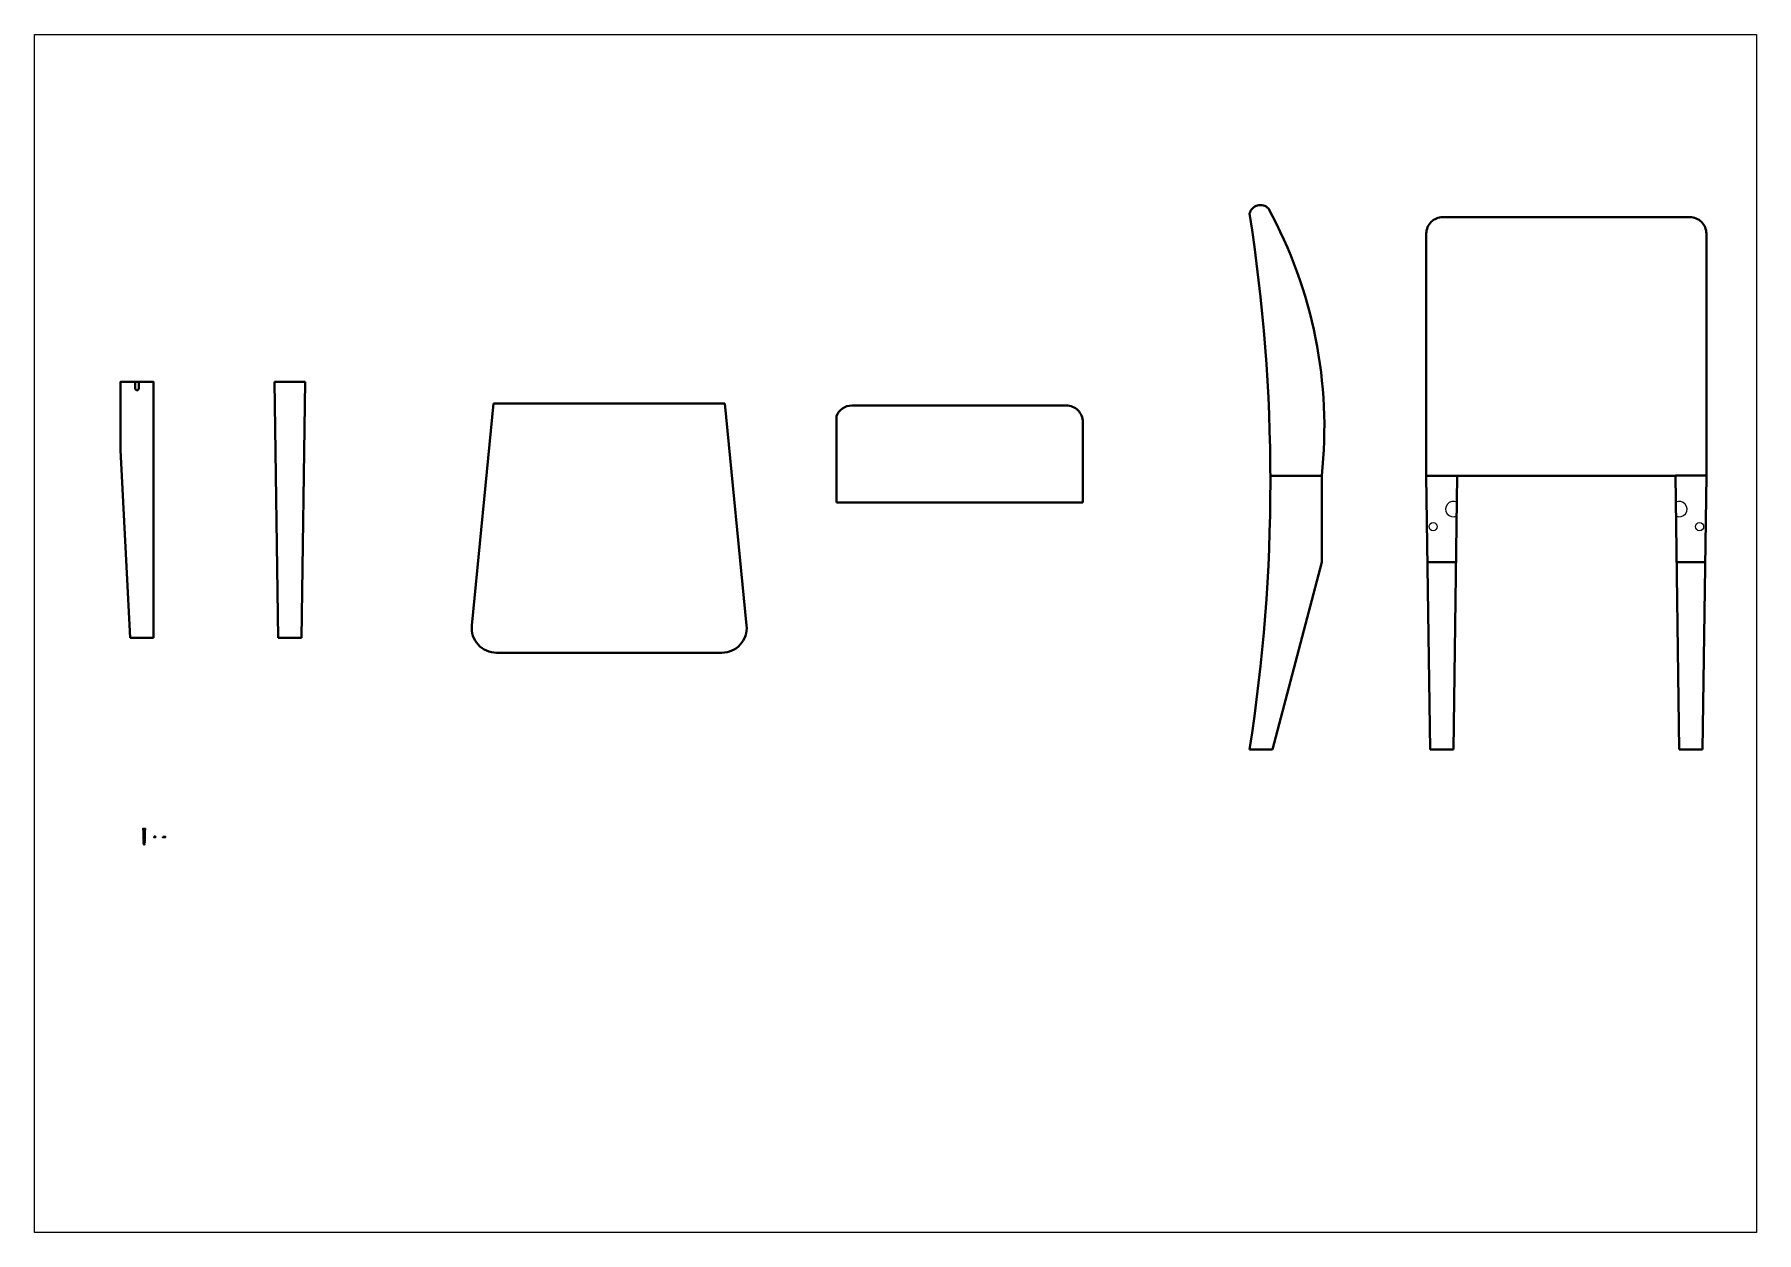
# Model space of a CAD drawing. Header units: millimetres. Extents: x 9746 to 16248, y 4766 to 7749.
# Drawn here: x 13112 to 16248, y 4942 to 7124 of the extents above; entities that cross this region are included whole.
import ezdxf

# ---------------------------------------------------------------- set-up
doc = ezdxf.new("R2010")
doc.units = ezdxf.units.MM
doc.header["$MEASUREMENT"] = 0
doc.layers.get('0').update_dxf_attribs({"lineweight": 40})
doc.layers.add('G-ANNO-LOGO', color=3, linetype='Continuous')
doc.layers.add('G-ANNO-TTLB', color=8, linetype='Continuous')
doc.layers.add('G-ANNO-NPLT', color=210, linetype='Continuous', plot=False)

msp = doc.modelspace()

# ---------------------------------------------------------------- linework, layer by layer
for p, q in [((14937.3, 6448.5), (14600.8, 6448.5)), ((13310.1, 5660.4), (13313.3, 5660.9)), ((13310.1, 5660.4), (13310.5, 5660.6)), ((13310.1, 5660.4), (13310.5, 5660.1)), ((13310.1, 5659.4), (13313.3, 5660)), ((13310.1, 5659.4), (13310.5, 5659.7)), ((13310.1, 5659.4), (13310.5, 5659.2)), ((13310.1, 5658.5), (13313.3, 5659)), ((13310.1, 5658.5), (13310.5, 5658.7)), ((13310.1, 5658.5), (13310.5, 5658.2)), ((13310.1, 5657.5), (13313.3, 5658.1)), ((13310.1, 5657.5), (13310.5, 5657.8)), ((13310.1, 5657.5), (13310.5, 5657.3)), ((13310.1, 5656.6), (13313.3, 5657.1)), ((13310.1, 5656.6), (13310.5, 5656.9)), ((13310.1, 5656.6), (13310.5, 5656.4)), ((13310.1, 5655.7), (13313.3, 5656.2)), ((13310.1, 5655.7), (13310.5, 5655.9)), ((13310.1, 5655.7), (13310.5, 5655.4)), ((13310.1, 5654.7), (13313.3, 5655.3)), ((13310.1, 5654.7), (13310.5, 5655)), ((13310.1, 5654.7), (13310.5, 5654.5)), ((13310.1, 5653.8), (13313.3, 5654.3)), ((13310.1, 5653.8), (13310.5, 5654)), ((13310.1, 5653.8), (13310.5, 5653.6)), ((13310.1, 5652.9), (13313.3, 5653.4)), ((13310.1, 5652.9), (13310.5, 5653.1)), ((13310.1, 5652.9), (13310.5, 5652.6)), ((13310.1, 5651.9), (13313.3, 5652.5)), ((13310.1, 5651.9), (13310.5, 5652.2)), ((13310.1, 5651.9), (13310.5, 5651.7)), ((13310.1, 5651), (13313.3, 5651.5)), ((13310.1, 5651), (13310.5, 5651.2)), ((13310.1, 5651), (13310.7, 5650.8)), ((13310.5, 5675.1), (13310.5, 5660.6)), ((13312.9, 5661.1), (13310.5, 5660.6)), ((13310.5, 5660.1), (13312.9, 5660.7)), ((13312.9, 5660.2), (13310.5, 5659.7)), ((13310.5, 5660.1), (13310.5, 5659.7)), ((13310.5, 5659.2), (13312.9, 5659.7)), ((13312.9, 5659.3), (13310.5, 5658.7)), ((13310.5, 5659.2), (13310.5, 5658.7)), ((13310.5, 5658.2), (13312.9, 5658.8)), ((13312.9, 5658.3), (13310.5, 5657.8)), ((13310.5, 5658.2), (13310.5, 5657.8)), ((13310.5, 5657.3), (13312.9, 5657.8)), ((13312.9, 5657.4), (13310.5, 5656.9)), ((13310.5, 5657.3), (13310.5, 5656.9)), ((13310.5, 5656.4), (13312.9, 5656.9)), ((13310.5, 5656.4), (13310.5, 5655.9)), ((13312.9, 5656.4), (13310.5, 5655.9)), ((13310.5, 5655.4), (13312.9, 5656)), ((13312.9, 5655.5), (13310.5, 5655)), ((13310.5, 5655.4), (13310.5, 5655)), ((13310.5, 5654.5), (13312.9, 5655)), ((13312.9, 5654.6), (13310.5, 5654)), ((13310.5, 5654.5), (13310.5, 5654)), ((13310.5, 5653.6), (13312.9, 5654.1)), ((13310.5, 5653.6), (13310.5, 5653.1)), ((13312.9, 5653.6), (13310.5, 5653.1)), ((13310.5, 5652.6), (13312.9, 5653.2)), ((13312.9, 5652.7), (13310.5, 5652.2)), ((13310.5, 5652.6), (13310.5, 5652.2)), ((13310.5, 5651.7), (13312.9, 5652.2)), ((13312.9, 5651.8), (13310.5, 5651.2)), ((13310.5, 5651.7), (13310.5, 5651.2)), ((13310.6, 5650.2), (13312.8, 5650.5)), ((13310.6, 5650.2), (13311, 5650.4)), ((13310.6, 5650.2), (13311.1, 5650)), ((13310.7, 5650.8), (13312.7, 5651.2)), ((13310.7, 5650.8), (13310.8, 5650.3)), ((13310.8, 5649.3), (13312.6, 5649.5)), ((13310.8, 5649.3), (13311.1, 5649.4)), ((13310.8, 5649.3), (13311.3, 5649.1)), ((13312.4, 5650.7), (13311, 5650.4)), ((13311, 5650), (13311.2, 5649.5)), ((13311, 5650), (13311, 5650)), ((13311.1, 5650), (13312.2, 5650.2)), ((13312.2, 5649.7), (13311.1, 5649.4)), ((13311.3, 5649.1), (13312.1, 5649.3)), ((13311.3, 5649.1), (13311.7, 5648.2)), ((13312, 5649.3), (13311.7, 5648.2)), ((13312.6, 5649.5), (13312.1, 5649.3)), ((13312.8, 5650.5), (13312.2, 5650.2)), ((13312.4, 5650.3), (13312.2, 5649.7)), ((13312.6, 5649.5), (13312.2, 5649.7)), ((13312.8, 5650.5), (13312.4, 5650.7)), ((13312.7, 5651.2), (13312.5, 5650.6)), ((13313.3, 5651.5), (13312.7, 5651.2)), ((13312.9, 5675.1), (13312.9, 5661.2)), ((13312.9, 5661.2), (13312.9, 5661.1)), ((13313.3, 5660.9), (13312.9, 5661.1)), ((13313.3, 5660.9), (13312.9, 5660.7)), ((13312.9, 5660.7), (13312.9, 5660.2)), ((13313.3, 5660), (13312.9, 5660.2)), ((13313.3, 5660), (13312.9, 5659.7)), ((13312.9, 5659.7), (13312.9, 5659.3)), ((13313.3, 5659), (13312.9, 5659.3)), ((13313.3, 5659), (13312.9, 5658.8)), ((13312.9, 5658.8), (13312.9, 5658.3)), ((13313.3, 5658.1), (13312.9, 5658.3)), ((13313.3, 5658.1), (13312.9, 5657.8)), ((13312.9, 5657.8), (13312.9, 5657.4)), ((13313.3, 5657.1), (13312.9, 5657.4)), ((13313.3, 5657.1), (13312.9, 5656.9)), ((13312.9, 5656.9), (13312.9, 5656.4)), ((13313.3, 5656.2), (13312.9, 5656.4)), ((13313.3, 5656.2), (13312.9, 5656)), ((13312.9, 5656), (13312.9, 5655.5)), ((13313.3, 5655.3), (13312.9, 5655.5)), ((13313.3, 5655.3), (13312.9, 5655)), ((13312.9, 5655), (13312.9, 5654.6)), ((13313.3, 5654.3), (13312.9, 5654.6)), ((13313.3, 5654.3), (13312.9, 5654.1)), ((13312.9, 5654.1), (13312.9, 5653.6)), ((13313.3, 5653.4), (13312.9, 5653.6)), ((13313.3, 5653.4), (13312.9, 5653.2)), ((13312.9, 5653.2), (13312.9, 5652.7)), ((13313.3, 5652.5), (13312.9, 5652.7)), ((13313.3, 5652.5), (13312.9, 5652.2)), ((13312.9, 5652.2), (13312.9, 5651.8)), ((13313.3, 5651.5), (13312.9, 5651.8))]:
    msp.add_line(p, q)
for points in [[(15646.8, 6320.5), (15646.8, 6761.6, -0.414214), (15676.8, 6791.6), (16126.8, 6791.6, -0.414214), (16156.8, 6761.6), (16156.8, 6320.9)], [(13295.3, 6491.7), (13295.3, 6479.2, 1), (13301.9, 6479.2), (13301.9, 6491.7)], [(13947.9, 6452.1), (13908.4, 6047.7, 0.44303), (13953.4, 5998.2), (14363.8, 5998.2, 0.44303), (14408.8, 6047.7), (14369.3, 6452.1)], [(15021.1, 6271.6), (15021.1, 6418.5, 0.414214), (14991.1, 6448.5), (14937.3, 6448.5)]]:
    msp.add_lwpolyline(points, format="xyb")
at = {"ltscale": 0.5}
for points in [[(13328.4, 6367.1), (13328.4, 6491.7), (13268.8, 6491.7), (13268.8, 6367.1)], [(13548.9, 6491.7), (13605, 6491.7)], [(13548.9, 6491.7), (13555.8, 6025.5)], [(13605, 6491.7), (13598.1, 6025.5)], [(13947.9, 6452.1), (14369.3, 6452.1)], [(15646.8, 6320.5), (15703, 6320.5)], [(15646.8, 6320.5), (15653.7, 5821.6)], [(15703, 6320.5), (15696.1, 5821.6)], [(15703, 6320.5), (16100.7, 6320.5)], [(16100.7, 6320.8), (16156.8, 6320.9)], [(16100.7, 6320.8), (16107.6, 5821.9)], [(16156.8, 6320.9), (16150, 5821.9)], [(15649, 6163.2), (15700.8, 6163.2)], [(16102.9, 6163.2), (16154.7, 6163.2)], [(13598.1, 6025.5), (13555.8, 6025.5)], [(15696.1, 5821.6), (15653.7, 5821.6)], [(16150, 5821.9), (16107.6, 5821.9)]]:
    msp.add_lwpolyline(points, dxfattribs=at)
for points in [[(14572.6, 6428.9), (14572.6, 6271.6)], [(13286, 6025.5), (13268.8, 6367.1)], [(13328.4, 6025.5), (13328.4, 6367.1)], [(15456.4, 6320.5), (15362.7, 6320.2)], [(15456.4, 6320.5), (15456.4, 6163.2)], [(14572.6, 6271.6), (15021.1, 6271.6)], [(15456.4, 6163.2), (15366.8, 5821.6)], [(13286, 6025.5), (13328.4, 6025.5)], [(15366.8, 5821.6), (15324.8, 5821.6)], [(13329.8, 5663.3), (13332.2, 5663.3), (13332.2, 5662.1), (13329.8, 5662.1), (13329.8, 5663.3)], [(13345.5, 5662.9), (13350, 5662.9), (13350, 5662.1), (13345.5, 5662.1), (13345.5, 5662.9)]]:
    msp.add_lwpolyline(points)
msp.add_lwpolyline([(13310.2, 5675.1), (13313.2, 5675.1, 0.414214), (13313.6, 5675.5), (13313.6, 5677.6), (13309.8, 5677.6), (13309.8, 5675.5, 0.414214)], format="xyb", close=True)
for centre, radius, start, end in [((15344.6, 6793.3), 20.3, 43.9478, 166.0892), ((14631.7, 6409.1), 829.4, 353.8655, 28.7004), ((12199.7, 6309.9), 3163.1, 351.1194, 8.8806), ((14600.8, 6418.5), 30, 90, 159.7142)]:
    msp.add_arc(centre, radius, start, end)
at = {"layer": 'G-ANNO-LOGO', "ltscale": 0.5}
msp.add_lwpolyline([(13328.4, 6367.1), (13328.4, 6491.7), (13268.8, 6491.7), (13268.8, 6367.1)], dxfattribs=at)
at = {"layer": 'G-ANNO-NPLT', "ltscale": 0.5}
msp.add_lwpolyline([(13111.9, 7124.4), (16248.3, 7124.4), (16248.3, 4941.9), (13111.9, 4941.9)], close=True, dxfattribs=at)
at = {"layer": 'G-ANNO-TTLB', "ltscale": 0.5}
for centre in [(15659.2, 6227.9), (16144.5, 6227.9)]:
    msp.add_circle(centre, 7.42, dxfattribs=at)
for centre, start, end in [((15695.9, 6259.9), 63.0347, 295.3862), ((16107.7, 6259.9), 244.6138, 116.9653)]:
    msp.add_arc(centre, 14, start, end, dxfattribs=at)

doc.saveas('drawing.dxf')
